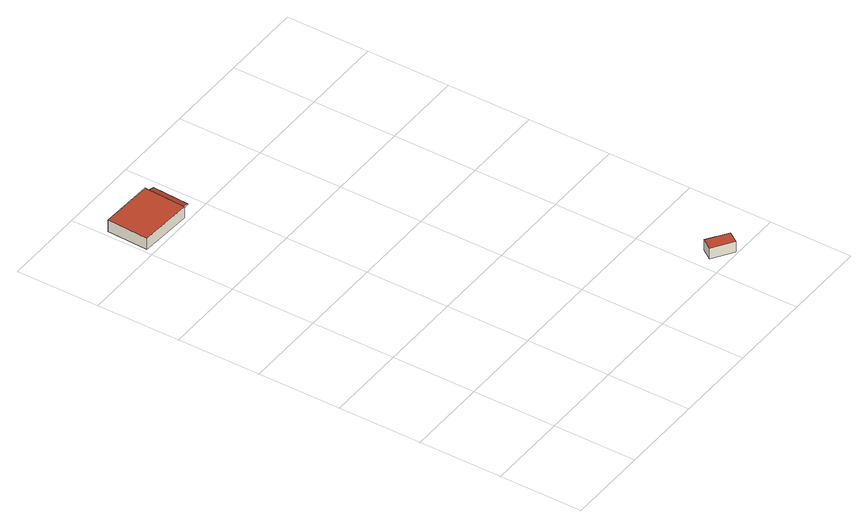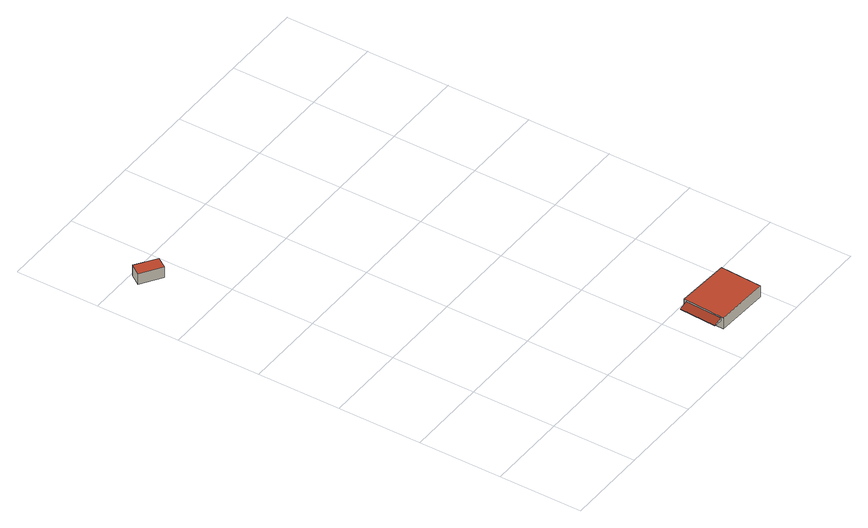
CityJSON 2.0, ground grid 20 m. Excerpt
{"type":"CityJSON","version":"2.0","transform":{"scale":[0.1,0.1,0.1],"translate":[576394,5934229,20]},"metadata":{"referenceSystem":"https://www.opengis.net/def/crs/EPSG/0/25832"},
"CityObjects":{
"building1":{"type":"Building","attributes":{"Grundfläche 2D":"130.317653","Grundhöhe NN":"20.829"},"children":["building1-1"],"geometry":[{"type":"Solid","lod":"3","boundaries":[[[[0,1,2,3]],[[1,0,4,5]],[[2,1,5,6]],[[3,2,6,7]],[[0,3,7,4]],[[5,4,7,6]]]],"semantics":{"surfaces":[{"type":"RoofSurface"},{"type":"WallSurface"},{"type":"GroundSurface"}],"values":[[0,1,1,1,1,2]]}}]},
"building1-1":{"type":"BuildingInstallation","parents":["building1"],"geometry":[{"type":"MultiSurface","lod":"3","boundaries":[[[8,9,10,11]],[[12,13,11,10]],[[13,14,8,11]],[[14,15,9,8]],[[15,12,10,9]],[[15,14,13,12]]],"semantics":{"surfaces":[{"type":"RoofSurface"},{"type":"WallSurface"},{"type":"OuterCeilingSurface"}],"values":[0,1,1,1,1,2]}}]},
"building2":{"type":"Building","attributes":{"Grundfläche 2D":"18.141970","Grundhöhe NN":"20.869"},"geometry":[{"type":"Solid","lod":"3","boundaries":[[[[16,17,18,19]],[[20,21,19,18]],[[21,22,16,19]],[[22,23,17,16]],[[23,20,18,17]],[[23,22,21,20]]]],"semantics":{"surfaces":[{"type":"RoofSurface"},{"type":"WallSurface"},{"type":"GroundSurface"}],"values":[[0,1,1,1,1,2]]}}]}
},
"vertices":[
[14,1119,38],[9,1019,38],[138,1012,38],[143,1113,38],[14,1119,8],[9,1019,8],[138,1012,8],[143,1113,8],
[164,1106,29],[143,1107,35],[138,1018,35],[159,1017,29],[138,1018,27],[159,1017,27],[164,1106,27],[143,1107,27],
[679,4,37],[696,30,37],[647,63,37],[630,37,37],[647,63,9],[630,37,9],[679,4,9],[696,30,9]
]}
